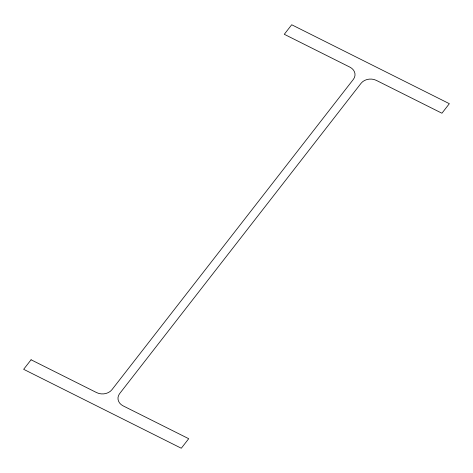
<?xml version="1.0" encoding="UTF-8"?>
<svg xmlns="http://www.w3.org/2000/svg" width="473" height="473" viewBox="0 0 473 473"><rect width="100%" height="100%" fill="white"/><g stroke="black" fill="none" stroke-linecap="round" stroke-linejoin="round"><path stroke-width="0.71" d="M31.07 359.776L23.65 369.312L181.295 448.244L188.715 438.708L123.146 405.881A11.104 8.946 -1.3 0 1 119.681 393.56L361.053 83.307A11.104 8.946 -1.3 0 1 376.366 80.392L441.93 113.224L449.35 103.688L291.705 24.756L284.285 34.293L349.854 67.119A11.104 8.946 -1.3 0 1 353.319 79.44L111.947 389.693A11.104 8.946 -1.3 0 1 96.634 392.608L31.07 359.776"/></g></svg>
